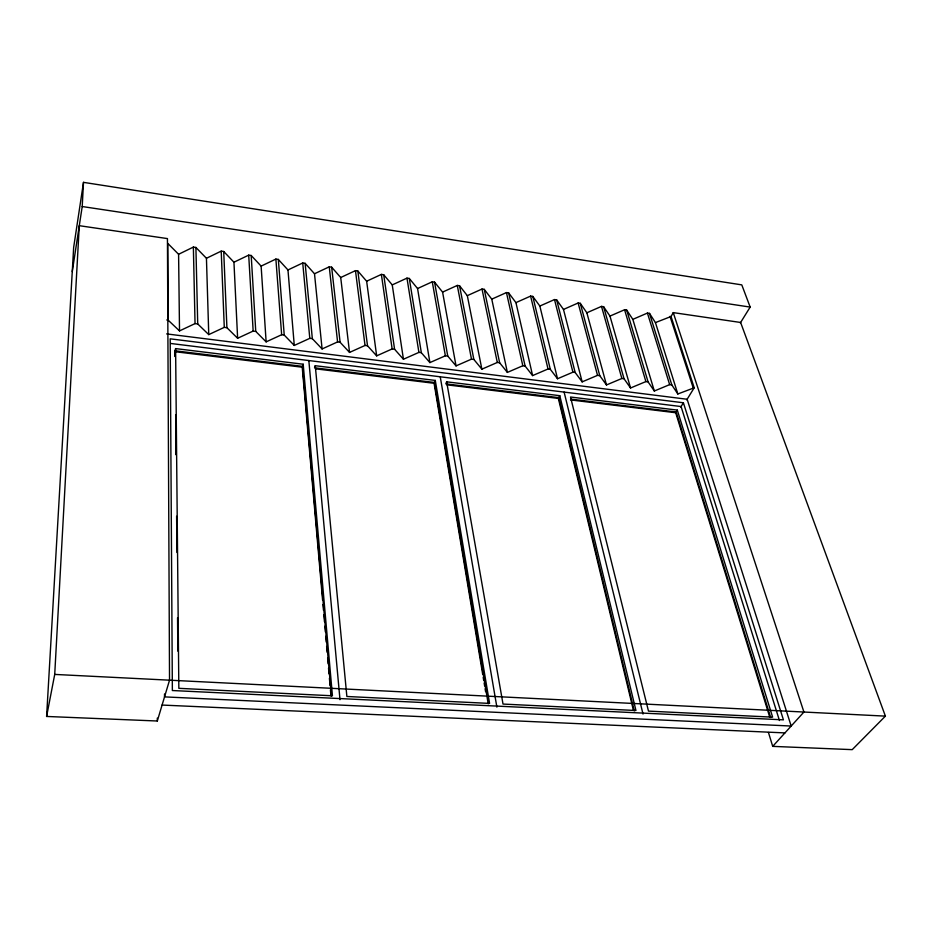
<?xml version="1.0" encoding="UTF-8"?>
<svg xmlns="http://www.w3.org/2000/svg" width="932" height="932" viewBox="0 0 932 932"><rect width="100%" height="100%" fill="white"/><g stroke="black" fill="none" stroke-linecap="round" stroke-linejoin="round"><path stroke-width="1.4" d="M740.323 322.95L750.167 307.082L741.79 284.877L83.496 182.357L73.663 247.364L46.6 716.452L157.31 721.007L157.31 718.106M46.6 716.452L54.72 674.418L79.278 225.684L167.445 238.592L169.531 680.185L157.31 721.007M72.265 271.585L82.214 206.531L83.496 182.357M174.832 351.9L175.612 348.591L303.191 364.226L332.433 695.785L178.839 688.329L175.612 348.591M302.154 367.418L303.191 364.226M315.261 365.705L346.867 696.484L489.58 703.415L435.291 380.431L315.261 365.705L314.55 367.825L434.428 382.47L488.205 703.846M433.986 383.483L435.291 380.431M445.776 383.856L446.661 381.817L559.783 395.692L635.95 710.51L503.012 704.068L446.661 381.817M558.256 398.628L559.783 395.692M670.376 317.672L673.254 312.616L740.625 322.472L885.4 716.126L852.221 749.643L772.71 746.369L768.457 732.482M675.583 412.923L677.308 410.103L570.512 397.009L648.486 711.116L772.628 717.151L677.308 410.103M680.756 407.086L683.401 402.775L170.195 338.829L172.362 690.53L783.428 719.842L683.401 402.775M686.756 399.875L694.2 387.794L671.04 316.496L655.441 322.6L649.488 313.373L647.425 313.07L632.828 319.361L626.677 310.053L624.58 309.75L609.971 316.088L603.598 306.698L601.49 306.395L586.857 312.779L580.263 303.308L578.131 302.993L563.487 309.436L556.66 299.883L554.505 299.568L539.849 306.046L532.801 296.411L530.611 296.096L515.944 302.62L508.662 292.904L506.449 292.578L491.77 299.16L484.244 289.351L482.007 289.036L467.316 295.654L459.546 285.763L457.286 285.437L442.584 292.112L434.557 282.14L432.273 281.802L417.559 288.524L429.897 362.595L445.368 355.791L447.756 356.094L456.039 365.903L471.487 359.146L473.852 359.449L481.867 369.177L497.304 362.466L499.634 362.769L507.381 372.404L522.817 365.752L525.112 366.043L532.603 375.596L548.016 368.99L550.288 369.282L557.522 378.753L572.912 372.194L575.16 372.485L582.15 381.875L597.529 375.363L599.754 375.643L606.487 384.951L621.854 378.485L624.044 378.765L630.545 387.992L645.888 381.584L648.066 381.864L654.322 391.009L669.654 384.636L671.797 384.916L677.832 393.98L694.2 387.794M772.71 746.369L803.92 712.036L673.254 312.616M208.756 334.611L197.724 323.94L195.044 323.602L179.515 330.907L178.595 254.285L193.367 247.085L195.906 247.458L206.438 258.281L208.756 334.611L224.286 327.353L226.919 327.703L237.625 338.269L253.155 331.07L255.752 331.408L266.133 341.869L281.65 334.739L284.225 335.066L294.279 345.434L309.797 338.351L312.337 338.677L322.088 348.952L337.582 341.928L340.098 342.254L349.535 352.424L365.029 345.457L367.511 345.784L376.656 355.861L392.139 348.941L394.586 349.255L403.44 359.251L418.911 352.389L421.334 352.704L429.897 362.595M206.438 258.281L221.21 251.127L223.715 251.5L233.944 262.218L237.625 338.269M233.944 262.218L248.704 255.135L251.197 255.496L261.123 266.109L266.133 341.869M261.123 266.109L275.884 259.073L278.33 259.434L287.965 269.954L294.279 345.434M287.965 269.954L302.725 262.975L305.148 263.337L314.503 273.763L322.088 348.952M314.503 273.763L329.252 266.832L331.652 267.181L340.716 277.515L349.535 352.424M340.716 277.515L355.465 270.641L357.83 270.991L366.637 281.231L376.656 355.861M366.637 281.231L381.374 274.404L383.704 274.742L392.244 284.901L403.44 359.251M392.244 284.901L406.969 278.132L409.288 278.458L417.559 288.524M162.086 705.058L784.954 732.902M54.72 674.418L885.4 716.126M447.209 384.031L558.769 397.649L634.273 710.906M570.908 399.129L676.154 411.991L770.671 717.489M315.703 368.851L434.079 383.285L482.718 674.477M446.847 384.834L558.35 398.43L633.387 710.207M570.5 399.91L675.688 412.736L769.634 716.79M170.614 343.465L681.082 406.55L779.455 720.529M166.642 333.901L687.14 399.257L791.186 726.04L164.533 696.891L164.521 693.991M166.781 319.967L168.133 320.142L179.515 330.907M82.214 206.531L750.167 307.082M178.595 254.285L167.76 243.369L168.133 320.142M670.015 316.356L693.14 387.654M655.441 322.6L677.832 393.98M649.488 313.373L671.797 384.916M647.425 313.07L669.654 384.636M632.828 319.361L654.322 391.009M626.677 310.053L648.066 381.864M624.58 309.75L645.888 381.584M609.971 316.088L630.545 387.992M603.598 306.698L624.044 378.765M601.49 306.395L621.854 378.485M586.857 312.779L606.487 384.951M580.263 303.308L599.754 375.643M578.131 302.993L597.529 375.363M563.487 309.436L582.15 381.875M556.66 299.883L575.16 372.485M554.505 299.568L572.912 372.194M564.116 392.104L643.022 714.052M539.849 306.046L557.522 378.753M532.801 296.411L550.288 369.282M530.611 296.096L548.016 368.99M515.944 302.62L532.603 375.596M508.662 292.904L525.112 366.043M506.449 292.578L522.817 365.752M491.77 299.16L507.381 372.404M484.244 289.351L499.634 362.769M482.007 289.036L497.304 362.466M467.316 295.654L481.867 369.177M459.546 285.763L473.852 359.449M457.286 285.437L471.487 359.146M442.584 292.112L456.039 365.903M434.557 282.14L447.756 356.094M432.273 281.802L445.368 355.791M440.242 376.784L496.884 707.132M483.195 677.343L483.673 680.209M484.162 683.086L484.64 685.952M485.118 688.818L485.595 691.684M409.288 278.458L421.334 352.704M406.969 278.132L418.911 352.389M383.704 274.742L394.586 349.255M381.374 274.404L392.139 348.941M357.83 270.991L367.511 345.784M355.465 270.641L365.029 345.457M331.652 267.181L340.098 342.254M329.252 266.832L337.582 341.928M305.148 263.337L312.337 338.677M302.725 262.975L309.797 338.351M308.83 360.544L339.994 699.687M331.419 696.297L302.492 366.358L175.088 350.805L175.146 356.607M322.589 600.138L302.224 367.208L174.89 351.679L174.925 356.036M322.961 604.484L323.474 610.274M323.847 614.607L324.487 621.842M324.86 626.188L325.373 631.966M325.746 636.311L326.258 642.101M326.631 646.435L327.144 652.225M327.645 658.015L328.157 663.805M328.53 668.139L329.043 673.929M329.415 678.275L330.045 685.498M330.429 689.843L330.93 695.633M278.33 259.434L284.225 335.066M275.884 259.073L281.65 334.739M251.197 255.496L255.752 331.408M248.704 255.135L253.155 331.07M223.715 251.5L226.919 327.703M221.21 251.127L224.286 327.353M195.906 247.458L197.724 323.94M193.367 247.085L195.044 323.602M175.682 414.647L176.031 453.837M176.614 516.235L176.94 552.513M177.546 617.811L177.849 651.188M175.682 440.184L175.822 454.7"/></g></svg>
